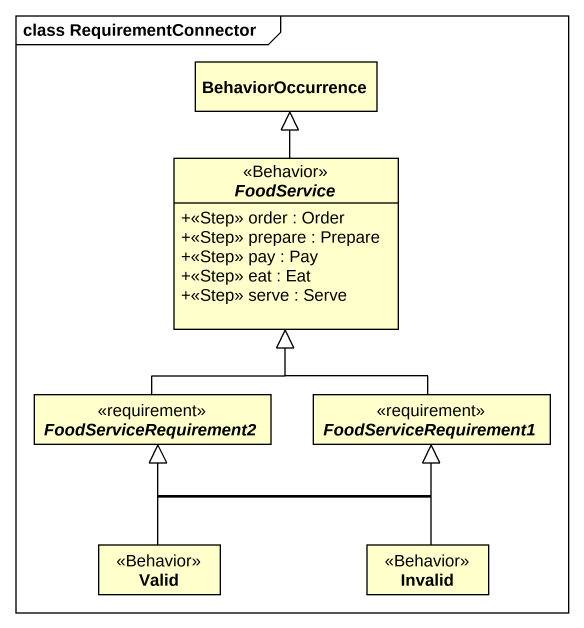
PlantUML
@startuml
mainframe class RequirementConnector
hide circle
hide empty members
skinparam classAttributeIconSize 0
class BehaviorOccurrence
abstract class FoodService <<Behavior>> {
  +<<Step>> order : Order
  +<<Step>> prepare : Prepare
  +<<Step>> pay : Pay
  +<<Step>> eat : Eat
  +<<Step>> serve : Serve
}
class FoodServiceRequirement2 <<requirement>>
class FoodServiceRequirement1 <<requirement>>
class Valid <<Behavior>>
class Invalid <<Behavior>>
FoodService -up-|> BehaviorOccurrence
FoodServiceRequirement2 -up-|> FoodService
FoodServiceRequirement1 -up-|> FoodService
Valid -up-|> FoodServiceRequirement2
Valid -right-|> FoodServiceRequirement1
Invalid -left-|> FoodServiceRequirement2
Invalid -up-|> FoodServiceRequirement1
@enduml
